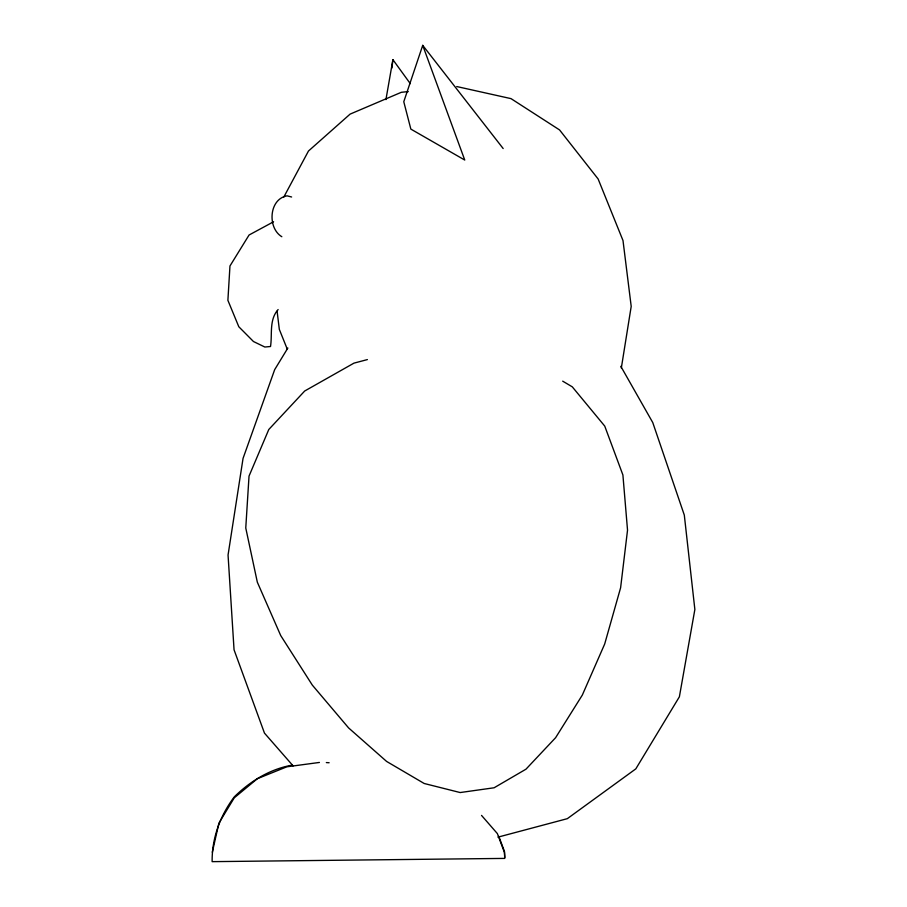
<?xml version="1.0" encoding="UTF-8"?>
<svg xmlns="http://www.w3.org/2000/svg" width="907" height="907" viewBox="0 0 907 907"><rect width="100%" height="100%" fill="white"/><g stroke="black" fill="none" stroke-linecap="round" stroke-linejoin="round"><path stroke-width="1.36" d="M391.926 68.036L392.901 59.669L410.281 83.637M621.329 368.015L631.204 306.407L622.996 240.536L598.132 178.985L559.562 129.928L511.026 98.636L456.72 86.539M385.928 99.6L392.901 59.669M212.317 852.24L218.916 823.125L234.244 797.843L257.373 778.694L286.827 766.812L319.411 762.447M422.719 45.35L403.774 101.731L410.848 129.1L464.747 160.04L422.719 45.35L503.17 148.544M283.857 196.955L308.471 151.027L350.102 114.112L401.336 92.299L408.263 91.584M287.859 348.016L274.674 369.648L243.053 458.386L228.054 555.016L234.051 649.797L264.47 733.117L293.097 765.871M278.12 309.559C268.937 319.888 272.451 334.116 270.524 346.497L264.844 347.03L253.461 341.52L238.813 326.758L227.895 300.33L229.959 265.989L249.074 235.004L273.574 221.773M497.932 837.15L567.317 818.67L635.818 768.864L679.377 696.814L694.864 609.481L684.309 515.097L652.757 422.549L620.807 366.315M367.38 359.591L353.968 363.129L304.695 391.008L268.789 429.499L249.028 476.096L245.763 527.987L257.327 582.169L280.716 635.558L312.314 685.102L348.605 727.924L386.609 761.438L424.181 783.489L460.166 792.548L494.111 787.775L525.981 769.181L555.617 737.686L582.317 695.079L604.686 644.015L620.603 587.793L627.531 530.142L622.905 474.985L604.742 426.097L572.294 386.847L562.691 381.155M292.303 765.111C270.014 769.023 250.287 781.12 234.289 796.868C220.208 815.552 211.864 838.136 212.136 861.65L504.757 858.407L504.439 852.455L497.376 833.601L481.538 815.416M326.339 762.583L329.139 762.742M291.612 197L287.088 195.844C268.971 198.916 267.202 227.918 281.828 236.727M287.236 349.07L279.333 329.411L277.1 311.192M498.827 836.39L504.473 851.48L504.802 857.432"/></g></svg>
